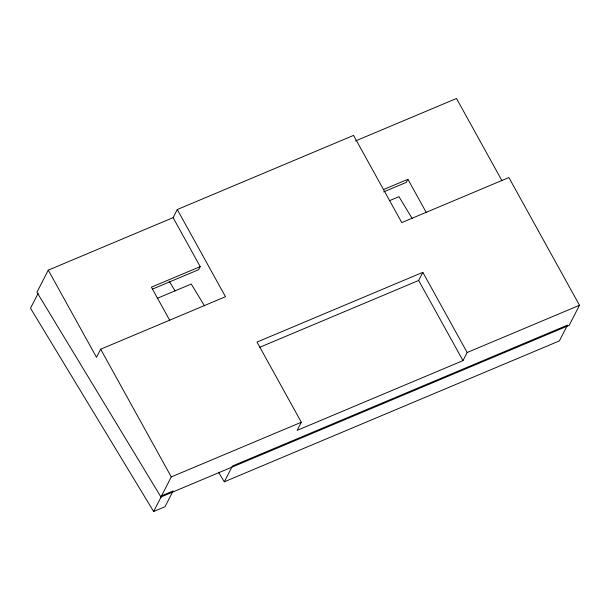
<?xml version="1.0" encoding="UTF-8"?>
<svg xmlns="http://www.w3.org/2000/svg" width="610" height="610" viewBox="0 0 610 610"><rect width="100%" height="100%" fill="white"/><g stroke="black" fill="none" stroke-linecap="round" stroke-linejoin="round"><path stroke-width="0.91" d="M48.289 270.131L36.928 292.236L160.964 496.997L569.183 325.344L579.5 305.267L508.877 177.548L401.769 222.589L353.564 135.405L177.281 209.535L173.11 217.648L48.289 270.131L96.494 357.315L100.665 349.202L225.487 296.712L177.281 209.535M38.178 293.288L30.5 308.233L153.636 511.515L164.997 506.742L173.103 490.966L161.749 495.739L153.636 511.515M173.11 217.648L200.202 266.639L198.631 269.696L152.439 289.117M160.964 496.997L171.28 476.921L301.332 422.234L257.008 342.065L422.837 272.342L467.161 352.504L462.982 360.632L297.154 430.363L301.332 422.234M224.32 481.801L232.433 466.017L567.498 325.122L559.393 340.898L224.32 481.801L218.525 472.231M426.283 212.501L407.915 179.294L406.344 182.352L383.637 191.898M259.852 347.242L418.658 280.463L422.837 272.342M355.538 140.94L456.509 98.484L501.954 180.682M200.202 266.639L151.394 287.158L169.755 320.372M383.461 189.573L407.915 179.294M157.266 298.328L191.258 284.039L204.487 305.869M389.371 200.736L398.978 196.694L412.2 218.525M467.161 352.504L579.5 305.267M169.229 281.248L175.085 290.917M418.658 280.463L462.982 360.632M100.665 349.202L171.28 476.921"/></g></svg>
